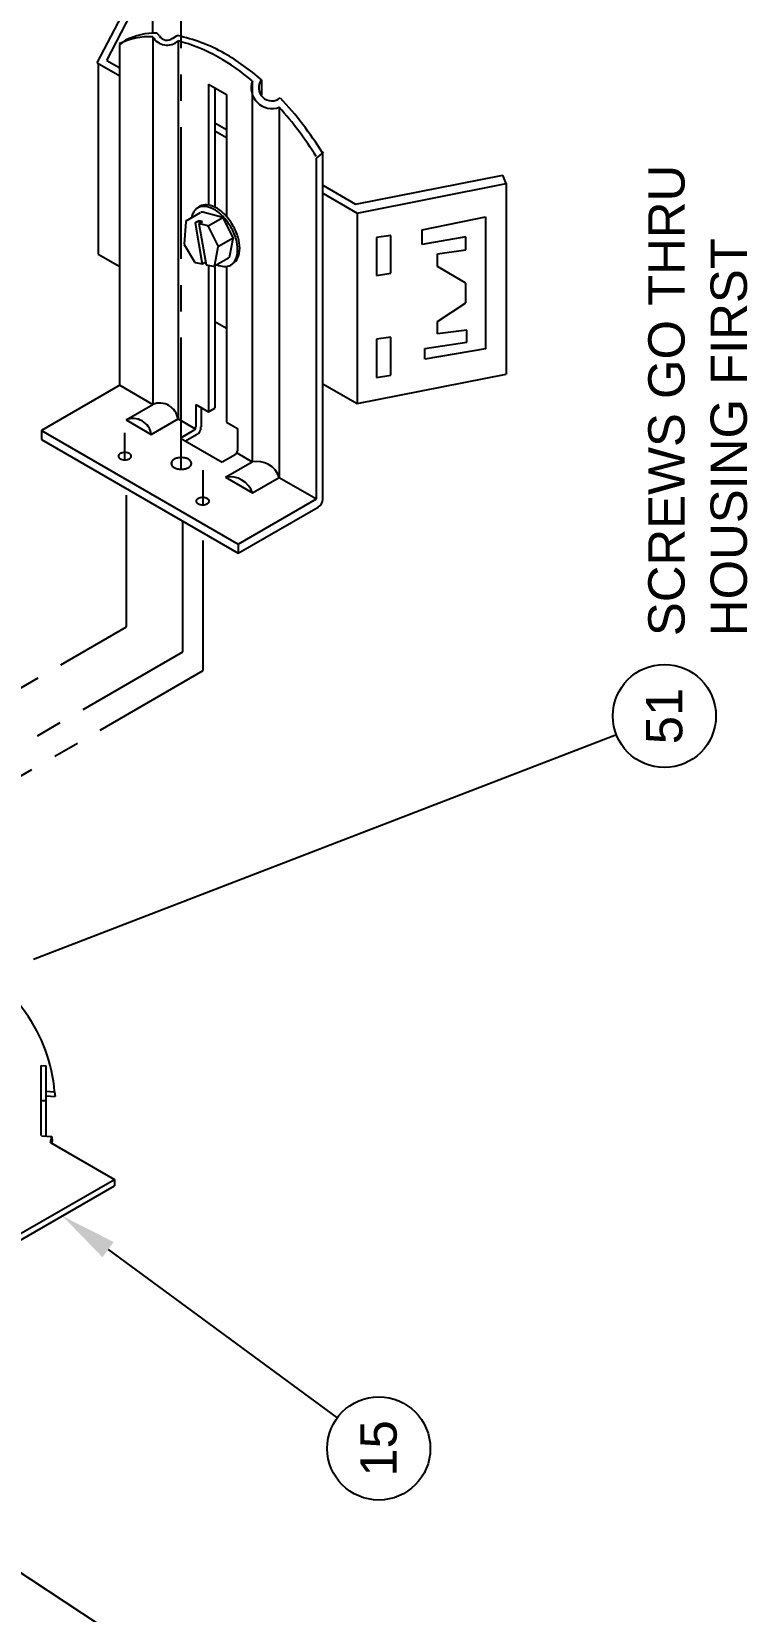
# Model space of a CAD drawing. Header units: millimetres. Extents: x 43 to 3711, y 1330 to 4598.
# Drawn here: x 3686.99 to 3693.8, y 1574.28 to 1589.29 of the extents above; entities that cross this region are included whole.
import ezdxf
from ezdxf.enums import TextEntityAlignment as Align

# ---------------------------------------------------------------- set-up
doc = ezdxf.new("R2010")
doc.units = ezdxf.units.MM
doc.linetypes.add('CENTER', pattern=[2, 1.25, -0.25, 0.25, -0.25])
for name, color, linetype in [('102', 3, 'Continuous'), ('103', 7, 'Continuous'), ('TEXT', 7, 'Continuous')]:
    doc.layers.add(name, color=color, linetype=linetype)
doc.styles.get("Standard").update_dxf_attribs({"font": 'arial.ttf'})

# ---------------------------------------------------------------- blocks, each defined once
blk = doc.blocks.new('A$C3A585D41')
at = {"layer": '102'}
for p, q in [((11.855, 27.382), (14.02, 23.632)), ((11.919, 27.382), (14.083, 23.632)), ((14.498, 24.323), (14.49, 24.226)), ((14.499, 24.329), (15.165, 24.329)), ((14.828, 24.28), (14.828, 24.329)), ((15.165, 24.329), (15.161, 24.28)), ((21.113, 24.324), (20.033, 22.454)), ((21.199, 24.324), (20.119, 22.454)), ((21.199, 24.324), (21.113, 24.324)), ((21.628, 23.581), (21.199, 24.324)), ((14.433, 24.238), (14.083, 23.632)), ((14.49, 24.226), (14.447, 24.222)), ((14.495, 24.28), (15.161, 24.28)), ((14.877, 24.28), (14.87, 24.196)), ((14.913, 24.2), (14.87, 24.196)), ((14.92, 24.28), (14.913, 24.2)), ((22.875, 23.787), (22.756, 23.581)), ((24.687, 23.787), (22.875, 23.787)), ((24.691, 23.794), (24.568, 23.581)), ((24.691, 23.794), (25.533, 23.354)), ((14.083, 23.632), (14.02, 23.632)), ((21.628, 23.581), (21.447, 23.267)), ((21.628, 23.581), (24.868, 23.581)), ((24.715, 23.705), (24.644, 23.581)), ((24.715, 23.705), (25.55, 23.269)), ((24.907, 23.525), (24.868, 23.581)), ((21.3, 23.52), (21.162, 23.281)), ((21.3, 23.52), (21.447, 23.267)), ((21.162, 23.281), (21.308, 23.027)), ((25.55, 23.269), (24.975, 23.269)), ((24.94, 23.267), (21.447, 23.267)), ((24.948, 23.203), (24.975, 23.227)), ((21.126, 23.004), (20.897, 22.608)), ((21.198, 22.879), (21.126, 23.004)), ((21.308, 23.027), (21.21, 22.857)), ((24.901, 23.027), (21.308, 23.027)), ((23.18, 22.954), (22.974, 22.969)), ((24.925, 23.078), (24.951, 23.034)), ((21.157, 22.852), (21.097, 22.955)), ((21.446, 22.857), (21.235, 22.857)), ((21.446, 22.857), (21.377, 22.738)), ((23.165, 22.828), (22.772, 22.759)), ((23.173, 22.865), (22.78, 22.798)), ((22.795, 22.861), (22.782, 22.798)), ((22.965, 22.967), (22.802, 22.87)), ((23.143, 22.748), (23.165, 22.828)), ((23.165, 22.828), (23.184, 22.795)), ((23.195, 22.827), (23.17, 22.824)), ((23.173, 22.865), (23.195, 22.827)), ((23.195, 22.827), (23.184, 22.795)), ((23.192, 22.948), (23.271, 22.812)), ((21.417, 22.808), (21.232, 22.808)), ((22.77, 22.738), (21.377, 22.738)), ((21.377, 22.738), (21.411, 22.678)), ((22.763, 22.678), (21.411, 22.678)), ((22.235, 22.678), (22.171, 22.567)), ((22.774, 22.76), (22.761, 22.693)), ((22.762, 22.68), (22.839, 22.548)), ((22.772, 22.676), (22.945, 22.644)), ((22.782, 22.798), (22.802, 22.764)), ((22.954, 22.645), (23.136, 22.738)), ((23.142, 22.741), (23.223, 22.6)), ((23.227, 22.613), (23.273, 22.79)), ((24.456, 22.678), (23.322, 22.678)), ((24.491, 22.738), (23.341, 22.738)), ((24.047, 22.678), (23.982, 22.567)), ((24.122, 22.678), (24.058, 22.567)), ((24.491, 22.738), (24.392, 22.567)), ((20.754, 22.575), (20.606, 22.319)), ((20.754, 22.575), (20.901, 22.321)), ((20.969, 22.483), (20.897, 22.608)), ((21.278, 22.567), (21.217, 22.462)), ((22.757, 22.567), (21.278, 22.567)), ((22.858, 22.534), (23.022, 22.504)), ((22.95, 22.643), (23.031, 22.502)), ((23.04, 22.507), (23.212, 22.594)), ((24.392, 22.567), (23.234, 22.567)), ((20.033, 22.454), (20.471, 21.694)), ((20.119, 22.454), (20.033, 22.454)), ((20.119, 22.454), (20.548, 21.711)), ((20.982, 22.462), (20.901, 22.321)), ((21.217, 22.462), (21.007, 22.462)), ((20.606, 22.319), (20.753, 22.065)), ((24.521, 22.321), (20.901, 22.321)), ((24.532, 22.234), (24.387, 22.234)), ((20.753, 22.065), (20.548, 21.711)), ((24.27, 22.065), (20.753, 22.065)), ((20.546, 21.651), (23.823, 21.651)), ((20.548, 21.711), (23.788, 21.711)), ((21.642, 21.651), (21.454, 21.325)), ((23.453, 21.651), (23.265, 21.325)), ((23.529, 21.651), (23.35, 21.341)), ((23.788, 21.711), (23.843, 21.642)), ((21.454, 21.325), (21.733, 19.907)), ((23.265, 21.325), (21.454, 21.325)), ((23.265, 21.325), (23.545, 19.907)), ((23.35, 21.341), (23.626, 19.939)), ((21.702, 21.14), (21.726, 21.004)), ((22.066, 21.14), (21.702, 21.14)), ((22.085, 21.004), (22.066, 21.14)), ((22.67, 21.14), (22.693, 21.004)), ((23.034, 21.14), (22.67, 21.14)), ((23.052, 21.004), (23.034, 21.14)), ((21.726, 21.004), (22.085, 21.004)), ((22.693, 21.004), (23.052, 21.004)), ((21.878, 20.681), (21.977, 20.681)), ((21.975, 20.104), (21.878, 20.681)), ((21.977, 20.681), (22.039, 20.282)), ((23.039, 20.291), (22.965, 20.707)), ((22.965, 20.707), (23.107, 20.707)), ((23.107, 20.707), (23.228, 20.104)), ((22.151, 20.282), (22.116, 20.562)), ((22.116, 20.562), (22.234, 20.562)), ((22.234, 20.562), (22.413, 20.291)), ((22.599, 20.291), (22.756, 20.562)), ((22.756, 20.562), (22.876, 20.562)), ((22.876, 20.562), (22.914, 20.291)), ((22.039, 20.282), (22.151, 20.282)), ((22.413, 20.291), (22.599, 20.291)), ((22.914, 20.291), (23.039, 20.291)), ((23.228, 20.104), (21.975, 20.104)), ((23.545, 19.907), (21.733, 19.907)), ((23.545, 19.907), (23.626, 19.939))]:
    blk.add_line(p, q, dxfattribs=at)
for points in [[(14.913, 24.2, 0.136363), (15.669, 24.477, 0.028828), (15.953, 24.707, 0.072341)], [(14.426, 24.226, 0.003517), (14.447, 24.222, 0.156851)], [(14.433, 24.238, 0.009665), (14.49, 24.226, 0.156851)], [(24.94, 23.267, 0.132065), (24.872, 23.585, 0.116353)], [(24.975, 23.227, 0.12479), (24.907, 23.525, 0.116636)], [(24.521, 22.321, 0.04362), (24.747, 22.644, 0.063258), (24.901, 23.027, 0.131255)], [(24.532, 22.234, 0.047606), (24.782, 22.585, 0.075041), (24.951, 23.034, 0.1317)], [(22.772, 22.654, 0.071203), (22.757, 22.591, 0.156851), (22.771, 22.526, 0.156851), (22.82, 22.481, 0.106617), (22.914, 22.461, 0.072341), (23.016, 22.475, 0.058752), (23.133, 22.526, 0.058752), (23.234, 22.601, 0.072341), (23.298, 22.682, 0.106617), (23.328, 22.774, 0.156851), (23.314, 22.839, 0.156851), (23.264, 22.884, 0.043629), (23.227, 22.897, 0.072341)], [(22.788, 22.503, 0.147882), (22.835, 22.461, 0.106617), (22.93, 22.441, 0.072341), (23.032, 22.456, 0.058752), (23.148, 22.506, 0.058752), (23.25, 22.582, 0.072341), (23.314, 22.663, 0.106617), (23.343, 22.755, 0.156851), (23.329, 22.82, 0.066854), (23.312, 22.842, 0.043629)], [(23.802, 21.714, 0.042789), (24.27, 22.065, 0.072341)], [(23.837, 21.654, 0.048126), (24.358, 22.054, 0.072341)]]:
    blk.add_lwpolyline(points, format="xyb", dxfattribs=at)
for points in [[(20.99, 23.533, 0.058752), (20.987, 23.558, 0.072341), (20.98, 23.576, 0.106617), (20.967, 23.59, 0.156851), (20.954, 23.594, 0.156851), (20.942, 23.59, 0.106617), (20.929, 23.576, 0.072341), (20.922, 23.558, 0.058752), (20.919, 23.533, 0.058752), (20.922, 23.508, 0.072341), (20.929, 23.489, 0.106617), (20.942, 23.475, 0.156851), (20.954, 23.471, 0.156851), (20.967, 23.475, 0.106617), (20.98, 23.489, 0.072341), (20.987, 23.508, 0.058752)], [(20.831, 22.996, 0.058752), (20.835, 22.957, 0.072341), (20.847, 22.928, 0.106617), (20.867, 22.906, 0.156851), (20.886, 22.9, 0.156851), (20.905, 22.906, 0.106617), (20.925, 22.928, 0.072341), (20.937, 22.957, 0.058752), (20.941, 22.996, 0.058752), (20.937, 23.035, 0.072341), (20.925, 23.064, 0.106617), (20.905, 23.086, 0.156851), (20.886, 23.092, 0.156851), (20.867, 23.086, 0.106617), (20.847, 23.064, 0.072341), (20.835, 23.035, 0.058752)], [(20.563, 22.792, 0.058752), (20.56, 22.817, 0.072341), (20.552, 22.836, 0.106617), (20.539, 22.85, 0.156851), (20.527, 22.854, 0.156851), (20.515, 22.85, 0.106617), (20.502, 22.836, 0.072341), (20.494, 22.817, 0.058752), (20.491, 22.792, 0.058752), (20.494, 22.768, 0.072341), (20.502, 22.749, 0.106617), (20.515, 22.735, 0.156851), (20.527, 22.731, 0.156851), (20.539, 22.735, 0.106617), (20.552, 22.749, 0.072341), (20.56, 22.768, 0.058752)]]:
    blk.add_lwpolyline(points, format="xyb", close=True, dxfattribs=at)
for centre, radius, start, end in [((21.136, 23.456), 0.177, 278.5162, 21.4838), ((21.282, 23.202), 0.177, 278.5162, 21.4838), ((25.017, 23.131), 0.156, 119.5197, 221.8841), ((24.99, 23.131), 0.0833, 120.0894, 219.3662), ((22.973, 22.954), 0.0144, 86.054, 120.5844), ((21.232, 22.895), 0.0864, 210, 270), ((21.235, 22.901), 0.0432, 210, 270), ((22.81, 22.858), 0.0144, 120.5844, 168.2341), ((23.179, 22.94), 0.0144, 345.2062, 86.054), ((22.775, 22.69), 0.0144, 168.2341, 259.5902), ((23.13, 22.751), 0.0144, 297.0357, 345.2062), ((23.246, 22.797), 0.0288, 345.2062, 30), ((20.533, 22.532), 0.225, 288.9937, 11.0063), ((22.863, 22.562), 0.0288, 210, 259.5902), ((22.947, 22.658), 0.0144, 259.5902, 297.0357), ((23.199, 22.62), 0.0288, 297.0357, 345.2062), ((21.007, 22.505), 0.0432, 210, 270), ((23.027, 22.532), 0.0288, 259.5902, 297.0357), ((20.68, 22.278), 0.225, 288.9937, 11.0063), ((24.455, 22.135), 0.197, 70.4561, 200.7326), ((24.455, 22.135), 0.125, 52.0829, 219.8278), ((20.546, 21.737), 0.0864, 210, 270)]:
    blk.add_arc(centre, radius, start, end, dxfattribs=at)
at = {"layer": '103', "linetype": 'CENTER'}
for p, q in [((17.973, 25.873), (19.333, 23.518)), ((17.549, 25.662), (19.097, 22.98)), ((17.353, 25.498), (18.917, 22.788)), ((19.333, 23.518), (20.603, 23.518)), ((19.097, 22.98), (20.336, 22.98)), ((20.831, 22.996), (26.254, 22.996)), ((18.917, 22.788), (20.152, 22.788))]:
    blk.add_line(p, q, dxfattribs=at)
at = {"layer": '103'}
for p, q in [((10.657, 24.994), (9.072, 22.591)), ((16.176, 24.4), (18.31, 18.86)), ((13.415, 23.692), (11.816, 21.514)), ((20.919, 23.534), (21.177, 23.534)), ((20.491, 22.788), (20.822, 22.788))]:
    blk.add_line(p, q, dxfattribs=at)
at = {"layer": '103', "color": 1}
for centre in [(11.526, 21.119), (18.486, 18.404)]:
    blk.add_circle(centre, 0.49, dxfattribs=at)
at = {"layer": '103'}
blk.add_solid([(13.343, 23.745), (13.488, 23.639), (13.734, 24.126)], dxfattribs=at)
for s, p in [('15', (11.526, 21.119)), ('51', (18.486, 18.404))]:
    blk.add_text(s, height=0.3456, dxfattribs=at).set_placement(p, align=Align.MIDDLE)
at = {"layer": 'TEXT'}
for s, p in [('SCREWS GO THRU', (19.245, 18.212)), ('HOUSING FIRST', (19.245, 17.62))]:
    blk.add_text(s, height=0.3456, dxfattribs=at).set_placement(p)

msp = doc.modelspace()

# ---------------------------------------------------------------- block references
at = {"rotation": 90}
msp.add_blockref('A$C3A585D41', (3711.413, 1564.302), dxfattribs=at)

doc.saveas('drawing.dxf')
